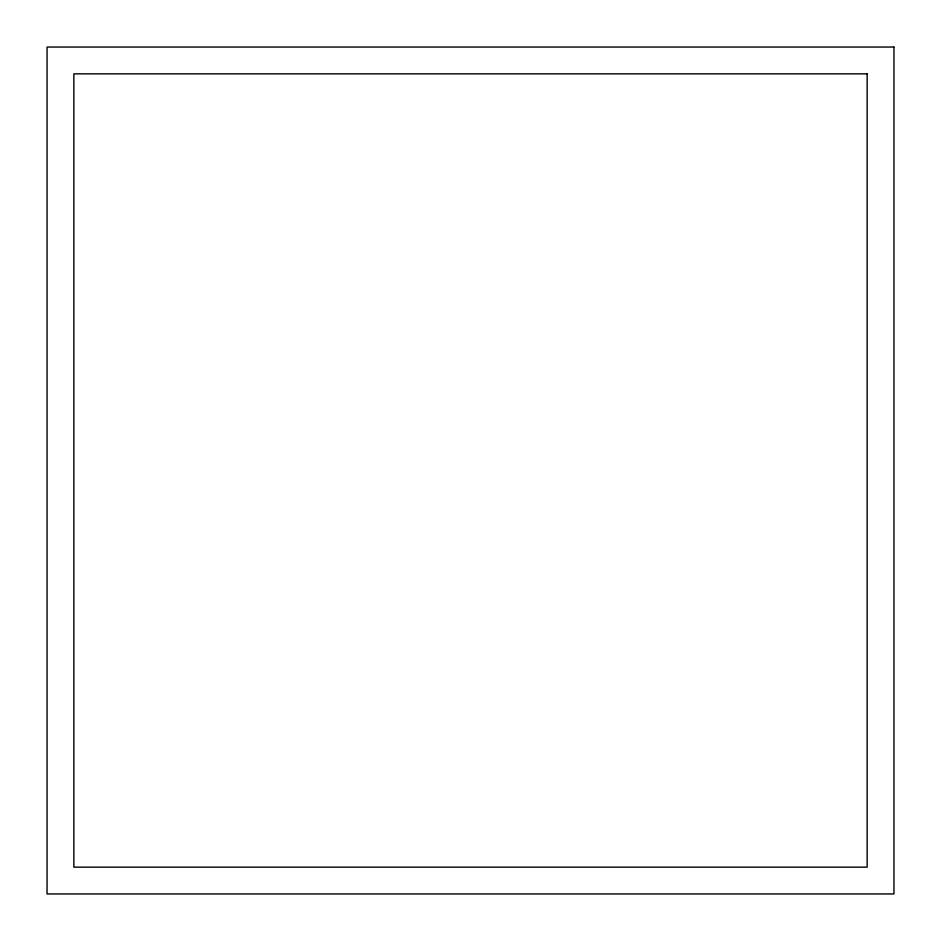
<?xml version="1.0" encoding="UTF-8"?>
<svg xmlns="http://www.w3.org/2000/svg" width="941" height="941" viewBox="0 0 941 941"><rect width="100%" height="100%" fill="white"/><g stroke="black" fill="none" stroke-linecap="round" stroke-linejoin="round"><path stroke-width="1.41" d="M893.95 47.05L47.05 47.05L47.05 893.95L893.95 893.95L893.95 47.05M867.155 73.845L73.845 73.845L73.845 867.155L867.155 867.155L867.155 73.845"/></g></svg>
